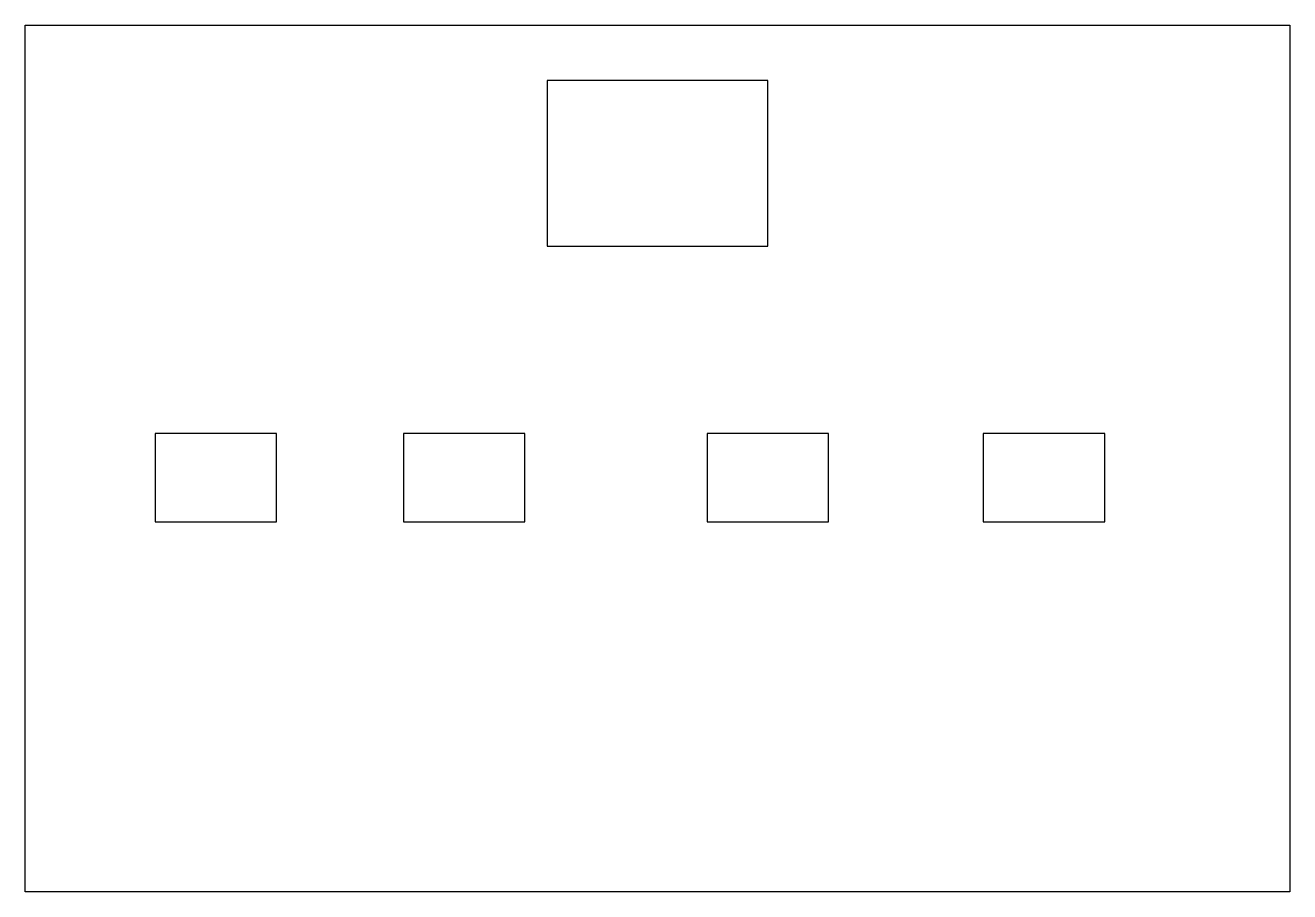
# Model space of a CAD drawing. Header units: millimetres. Extents: x 0 to 229, y 0 to 157.
import ezdxf

# ---------------------------------------------------------------- set-up
doc = ezdxf.new("R2010")
doc.units = ezdxf.units.MM

msp = doc.modelspace()

# ---------------------------------------------------------------- linework, layer by layer
for p, q in [((0, 0), (0, 157)), ((0, 157), (229, 157)), ((229, 157), (229, 0)), ((134.5, 147), (94.5, 147)), ((94.5, 147), (94.5, 117)), ((134.5, 117), (134.5, 147)), ((94.5, 117), (134.5, 117)), ((45.5, 83), (23.5, 83)), ((23.5, 83), (23.5, 67)), ((45.5, 67), (45.5, 83)), ((90.5, 83), (68.5, 83)), ((68.5, 83), (68.5, 67)), ((90.5, 67), (90.5, 83)), ((145.5, 83), (123.5, 83)), ((123.5, 83), (123.5, 67)), ((145.5, 67), (145.5, 83)), ((195.5, 83), (173.5, 83)), ((173.5, 83), (173.5, 67)), ((195.5, 67), (195.5, 83)), ((23.5, 67), (45.5, 67)), ((68.5, 67), (90.5, 67)), ((123.5, 67), (145.5, 67)), ((173.5, 67), (195.5, 67)), ((229, 0), (0, 0))]:
    msp.add_line(p, q)

doc.saveas('drawing.dxf')
